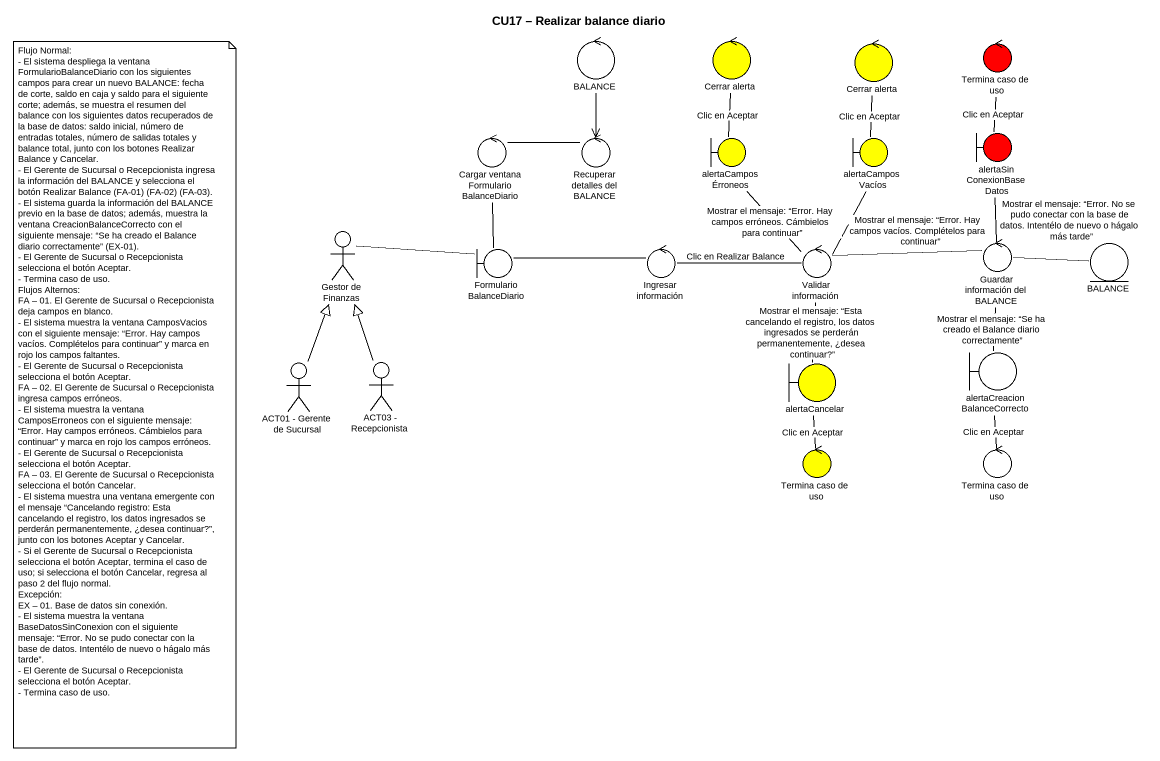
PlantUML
@startuml
title CU17 – Realizar balance diario
control BALANCE
control "Cerrar alerta" as Cerrar_alerta #FFFF00
control "Cerrar alerta" as Cerrar_alerta_2 #FFFF00
control "Termina caso de uso" as Termina_caso_de_uso #FF0000
control "Cargar ventana FormularioBalanceDiario" as Cargar_ventana
control "Recuperar detalles del BALANCE" as Recuperar_detalles_del
boundary alertaCamposÉrroneos #FFFF00
boundary alertaCamposVacíos #FFFF00
boundary alertaSinConexionBaseDatos #FF0000
actor "Gestor de Finanzas" as Gestor_de_Finanzas
boundary FormularioBalanceDiario
control "Ingresar información" as Ingresar_información
control "Validar información" as Validar_información
control "Guardar información del BALANCE" as Guardar_información_del
entity "BALANCE" as BALANCE_2
actor "ACT01 - Gerente de Sucursal" as ACT01_Gerente_de_Sucursal
actor "ACT03 - Recepcionista" as ACT03_Recepcionista
boundary alertaCancelar #FFFF00
boundary "alertaCreacionBalanceCorrecto" as alertaCreacionBalanceCorrect
control "Termina caso de uso" as Termina_caso_de_uso_2 #FFFF00
control "Termina caso de uso" as Termina_caso_de_uso_3
BALANCE --> Recuperar_detalles_del
Recuperar_detalles_del -left- Cargar_ventana
alertaCamposÉrroneos -up- Cerrar_alerta : Clic en Aceptar
alertaCamposVacíos -up- Cerrar_alerta_2 : Clic en Aceptar
alertaSinConexionBaseDatos -up- Termina_caso_de_uso : Clic en Aceptar
Gestor_de_Finanzas -right- FormularioBalanceDiario
FormularioBalanceDiario -up- Cargar_ventana
FormularioBalanceDiario -right- Ingresar_información
Validar_información -up- alertaCamposÉrroneos : Mostrar el mensaje: “Error. Hay campos erróneos. Cámbielos para continuar”
Validar_información -up- alertaCamposVacíos : Mostrar el mensaje: “Error. Hay campos vacíos. Complételos para continuar”
Validar_información -left- Ingresar_información : Clic en Realizar Balance
Guardar_información_del -up- alertaSinConexionBaseDatos : Mostrar el mensaje: “Error. No se pudo conectar con la base de datos. Intentélo de nuevo o hágalo más tarde”
Guardar_información_del -left- Validar_información
BALANCE_2 -left- Guardar_información_del
ACT01_Gerente_de_Sucursal -up-|> Gestor_de_Finanzas
ACT03_Recepcionista -up-|> Gestor_de_Finanzas
alertaCancelar -up- Validar_información : Mostrar el mensaje: “Esta cancelando el registro, los datos ingresados se perderán permanentemente, ¿desea continuar?”
alertaCreacionBalanceCorrect -up- Guardar_información_del : Mostrar el mensaje: “Se ha creado el Balance diario correctamente”
Termina_caso_de_uso_2 -up- alertaCancelar : Clic en Aceptar
Termina_caso_de_uso_3 -up- alertaCreacionBalanceCorrect : Clic en Aceptar
note as N1
  Flujo Normal:
  - El sistema despliega la ventana FormularioBalanceDiario con los siguientes campos para crear un nuevo BALANCE: fecha de corte, saldo en caja y saldo para el siguiente corte; además, se muestra el resumen del balance con los siguientes datos recuperados de la base de datos: saldo inicial, número de entradas totales, número de salidas totales y balance total, junto con los botones Realizar Balance y Cancelar.
  - El Gerente de Sucursal o Recepcionista ingresa la información del BALANCE y selecciona el botón Realizar Balance (FA-01) (FA-02) (FA-03).
  - El sistema guarda la información del BALANCE previo en la base de datos; además, muestra la ventana CreacionBalanceCorrecto con el siguiente mensaje: “Se ha creado el Balance diario correctamente” (EX-01).
  - El Gerente de Sucursal o Recepcionista selecciona el botón Aceptar.
  - Termina caso de uso.
  Flujos Alternos:
  FA – 01. El Gerente de Sucursal o Recepcionista deja campos en blanco.
  - El sistema muestra la ventana CamposVacios con el siguiente mensaje: “Error. Hay campos vacíos. Complételos para continuar” y marca en rojo los campos faltantes.
  - El Gerente de Sucursal o Recepcionista selecciona el botón Aceptar.
  FA – 02. El Gerente de Sucursal o Recepcionista ingresa campos erróneos.
  - El sistema muestra la ventana CamposErroneos con el siguiente mensaje: “Error. Hay campos erróneos. Cámbielos para continuar” y marca en rojo los campos erróneos.
  - El Gerente de Sucursal o Recepcionista selecciona el botón Aceptar.
  FA – 03. El Gerente de Sucursal o Recepcionista selecciona el botón Cancelar.
  - El sistema muestra una ventana emergente con el mensaje “Cancelando registro: Esta cancelando el registro, los datos ingresados se perderán permanentemente, ¿desea continuar?”, junto con los botones Aceptar y Cancelar.
  - Si el Gerente de Sucursal o Recepcionista selecciona el botón Aceptar, termina el caso de uso; si selecciona el botón Cancelar, regresa al paso 2 del flujo normal.
  Excepción:
  EX – 01. Base de datos sin conexión.
  - El sistema muestra la ventana BaseDatosSinConexion con el siguiente mensaje: “Error. No se pudo conectar con la base de datos. Intentélo de nuevo o hágalo más tarde”.
  - El Gerente de Sucursal o Recepcionista selecciona el botón Aceptar.
  - Termina caso de uso.
end note
@enduml
